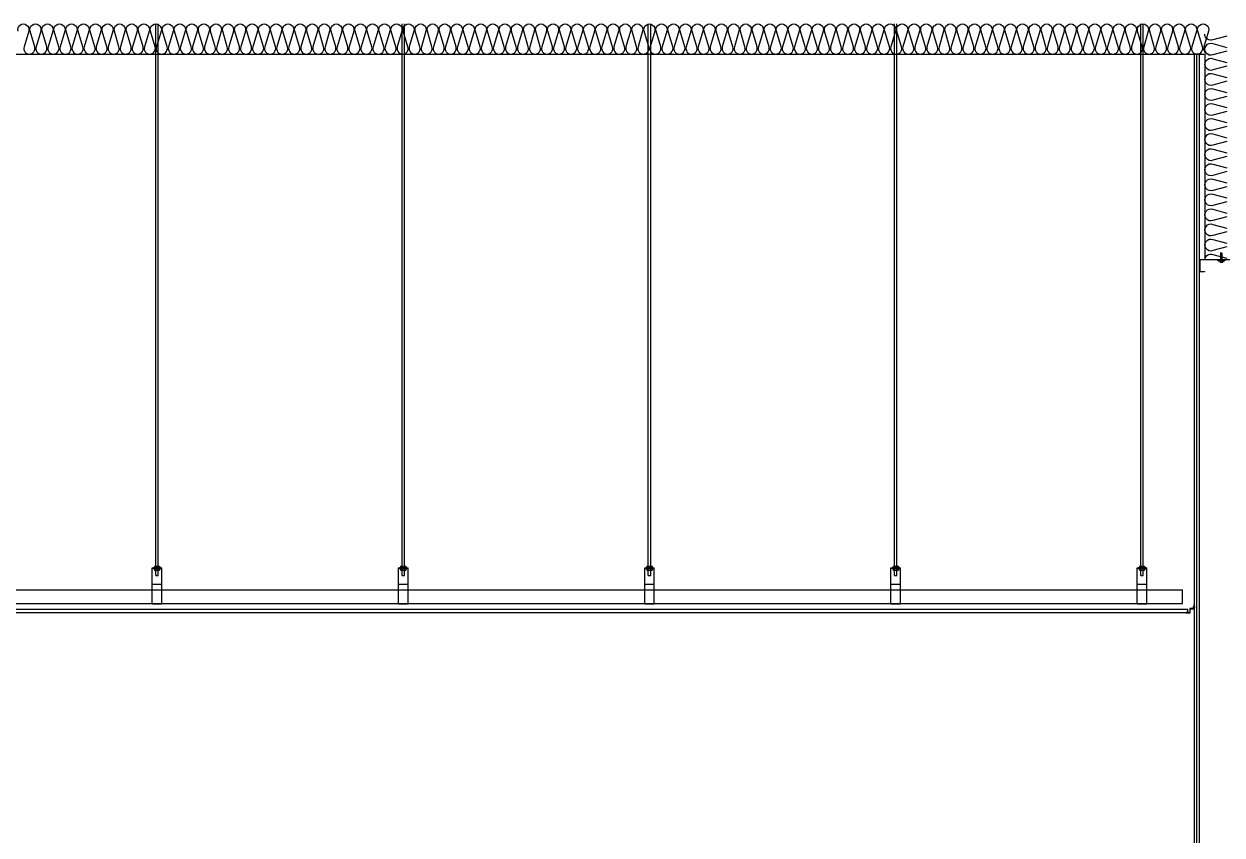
# Model space of a CAD drawing. Header units: millimetres. Extents: x 19868 to 801382, y -4805 to 85279.
# Drawn here: x 85862 to 90241, y 45066 to 48029 of the extents above; entities that cross this region are included whole.
import ezdxf

# ---------------------------------------------------------------- set-up
doc = ezdxf.new("R2010")
doc.units = ezdxf.units.MM
doc.header["$LTSCALE"] = 250
for name, color, linetype in [('8입면선', 8, 'Continuous'), ('A-CEIL', 8, 'Continuous'), ('A-CEIL_EL', 8, 'Continuous'), ('A-WALL-D', 7, 'Continuous'), ('GAGAM-DT', 7, 'Continuous'), ('ISL', 251, 'Continuous'), ('MO-S', 3, 'Continuous'), ('입면', 7, 'Continuous')]:
    doc.layers.add(name, color=color, linetype=linetype)

# ---------------------------------------------------------------- blocks, each defined once
blk = doc.blocks.new('A$C7fa20b73')
at = {"layer": '8입면선', "color": 8}
for p, q in [((10, 0), (9.4, 5790)), ((190, 0), (189.4, 5040))]:
    blk.add_line(p, q, dxfattribs=at)
at = {"layer": 'A-WALL-D'}
for p, q in [((-0.6, 5790), (0, 0)), ((19.4, 5790), (-0.6, 5790)), ((20, 0), (19.4, 5790)), ((180, 0), (179.4, 5040)), ((199.4, 5040), (179.4, 5040)), ((199.4, 5040), (200, 0)), ((200, 0), (0, 0))]:
    blk.add_line(p, q, dxfattribs=at)
at = {"layer": 'GAGAM-DT', "color": 8}
for p, q in [((97.1, 5034.2), (97.1, 5065.6)), ((102.1, 5060.1), (97.1, 5065.6)), ((102.1, 5034.2), (102.1, 5060.1)), ((104.6, 5034.2), (94.6, 5034.2)), ((94.6, 5034.2), (94.6, 5030.7)), ((103.1, 5029.2), (96.1, 5029.2)), ((97.1, 5034.2), (97.1, 5029.2)), ((102.1, 5034.2), (102.1, 5029.2)), ((104.6, 5034.2), (104.6, 5030.7)), ((95.2, 5.8), (95.2, 9.3)), ((105.1, 5.8), (95.2, 5.8)), ((103.6, 10.8), (96.7, 10.8)), ((97.6, 5.8), (97.6, 10.8)), ((97.6, 5.8), (97.6, -25.6)), ((102.6, 5.8), (102.6, 10.8)), ((102.6, 5.8), (102.6, -20.1)), ((105.1, 5.8), (105.1, 9.3)), ((97.6, -25.6), (102.6, -20.1))]:
    blk.add_line(p, q, dxfattribs=at)
for centre, start, end in [((96.1, 5030.7), 180, 270), ((103.1, 5030.7), 270, 0), ((96.7, 9.3), 90, 180), ((103.6, 9.3), 0, 90)]:
    blk.add_arc(centre, 1.51, start, end, dxfattribs=at)
at = {"layer": '입면', "color": 6}
for p, q in [((19.4, 4995), (19.4, 5040)), ((19.4, 5040), (84.8, 5040)), ((84.2, 5038.8), (20.6, 5038.8)), ((20.6, 5038.8), (20.6, 4996.2)), ((89.2, 5033), (84.2, 5038.8)), ((84.8, 5040), (89.8, 5034.2)), ((109.1, 5034.2), (114.1, 5040)), ((114.7, 5038.8), (109.7, 5033)), ((114.1, 5040), (179.4, 5040)), ((178.2, 5038.8), (114.7, 5038.8)), ((178.2, 4996.2), (178.2, 5038.8)), ((179.4, 5040), (179.4, 4995)), ((37.3, 4995), (19.4, 4995)), ((20.6, 4996.2), (37.3, 4996.2)), ((37.3, 4996.2), (37.3, 4995)), ((109.7, 5033), (89.2, 5033)), ((89.8, 5034.2), (109.1, 5034.2)), ((161.6, 4995), (161.6, 4996.2)), ((161.6, 4996.2), (178.2, 4996.2)), ((179.4, 4995), (161.6, 4995)), ((37.8, 45), (20, 45)), ((20, 45), (20, 0)), ((21.2, 1.2), (21.2, 43.8)), ((21.2, 43.8), (37.8, 43.8)), ((37.8, 43.8), (37.8, 45)), ((180, 45), (162.2, 45)), ((162.2, 45), (162.2, 43.8)), ((162.2, 43.8), (178.8, 43.8)), ((178.8, 43.8), (178.8, 1.2)), ((180, 0), (180, 45)), ((20, 0), (85.3, 0)), ((84.8, 1.2), (21.2, 1.2)), ((89.8, 7), (84.8, 1.2)), ((85.3, 0), (90.3, 5.8)), ((110.2, 7), (89.8, 7)), ((90.3, 5.8), (109.7, 5.8)), ((109.7, 5.8), (114.7, 0)), ((115.2, 1.2), (110.2, 7)), ((114.7, 0), (180, 0)), ((178.8, 1.2), (115.2, 1.2))]:
    blk.add_line(p, q, dxfattribs=at)

msp = doc.modelspace()

# ---------------------------------------------------------------- linework, layer by layer
at = {"layer": 'A-CEIL'}
for p, q in [((81360.9, 45890.9, 0), (90116.3, 45890.9, 0)), ((81360.9, 45878.9, 0), (90116.3, 45878.9, 0))]:
    msp.add_line(p, q, dxfattribs=at)
at = {"layer": 'A-CEIL_EL'}
for p, q in [((86344.2, 46014.7), (86344.2, 48028.9, 0)), ((86353.2, 46014.7), (86353.2, 48028.9, 0)), ((87244.2, 46014.7), (87244.2, 48028.9, 0)), ((87253.2, 46014.7), (87253.2, 48028.9, 0)), ((88144.2, 46014.7), (88144.2, 48028.9, 0)), ((88153.2, 46014.7), (88153.2, 48028.9, 0)), ((89044.2, 46014.7), (89044.2, 48028.9, 0)), ((89053.2, 46014.7), (89053.2, 48028.9, 0)), ((89944.2, 46014.7), (89944.2, 48028.9, 0)), ((89953.2, 46014.7), (89953.2, 48028.9, 0)), ((86331.2, 45910.7), (86331.2, 46041.9)), ((86331.2, 46041.9), (86366.2, 46041.9)), ((86331.2, 46040.7), (86366.2, 46040.7)), ((86335.2, 46043.4), (86362.2, 46043.4)), ((86335.2, 46043.4), (86335.2, 46041.9)), ((86335.2, 46040.7), (86335.2, 46039.2)), ((86335.2, 46039.2), (86362.2, 46039.2)), ((86339.2, 46048.4), (86358.2, 46048.4)), ((86339.2, 46048.4), (86339.2, 46043.4)), ((86339.2, 46039.2), (86339.2, 46034.2)), ((86339.2, 46034.2), (86358.2, 46034.2)), ((86344.2, 46014.7), (86344.2, 46034.2)), ((86353.2, 46014.7), (86353.2, 46034.2)), ((86358.2, 46048.4), (86358.2, 46043.4)), ((86358.2, 46039.2), (86358.2, 46034.2)), ((86362.2, 46043.4), (86362.2, 46041.9)), ((86362.2, 46040.7), (86362.2, 46039.2)), ((86366.2, 45910.7), (86366.2, 46041.9)), ((87231.2, 45910.7), (87231.2, 46041.9)), ((87231.2, 46041.9), (87266.2, 46041.9)), ((87231.2, 46040.7), (87266.2, 46040.7)), ((87235.2, 46043.4), (87262.2, 46043.4)), ((87235.2, 46043.4), (87235.2, 46041.9)), ((87235.2, 46040.7), (87235.2, 46039.2)), ((87235.2, 46039.2), (87262.2, 46039.2)), ((87239.2, 46048.4), (87258.2, 46048.4)), ((87239.2, 46048.4), (87239.2, 46043.4)), ((87239.2, 46039.2), (87239.2, 46034.2)), ((87239.2, 46034.2), (87258.2, 46034.2)), ((87244.2, 46014.7), (87244.2, 46034.2)), ((87253.2, 46014.7), (87253.2, 46034.2)), ((87258.2, 46048.4), (87258.2, 46043.4)), ((87258.2, 46039.2), (87258.2, 46034.2)), ((87262.2, 46043.4), (87262.2, 46041.9)), ((87262.2, 46040.7), (87262.2, 46039.2)), ((87266.2, 45910.7), (87266.2, 46041.9)), ((88131.2, 45910.7), (88131.2, 46041.9)), ((88131.2, 46041.9), (88166.2, 46041.9)), ((88131.2, 46040.7), (88166.2, 46040.7)), ((88135.2, 46043.4), (88162.2, 46043.4)), ((88135.2, 46043.4), (88135.2, 46041.9)), ((88135.2, 46040.7), (88135.2, 46039.2)), ((88135.2, 46039.2), (88162.2, 46039.2)), ((88139.2, 46048.4), (88158.2, 46048.4)), ((88139.2, 46048.4), (88139.2, 46043.4)), ((88139.2, 46039.2), (88139.2, 46034.2)), ((88139.2, 46034.2), (88158.2, 46034.2)), ((88144.2, 46014.7), (88144.2, 46034.2)), ((88153.2, 46014.7), (88153.2, 46034.2)), ((88158.2, 46048.4), (88158.2, 46043.4)), ((88158.2, 46039.2), (88158.2, 46034.2)), ((88162.2, 46043.4), (88162.2, 46041.9)), ((88162.2, 46040.7), (88162.2, 46039.2)), ((88166.2, 45910.7), (88166.2, 46041.9)), ((89031.2, 45910.7), (89031.2, 46041.9)), ((89031.2, 46041.9), (89066.2, 46041.9)), ((89031.2, 46040.7), (89066.2, 46040.7)), ((89035.2, 46043.4), (89062.2, 46043.4)), ((89035.2, 46043.4), (89035.2, 46041.9)), ((89035.2, 46040.7), (89035.2, 46039.2)), ((89035.2, 46039.2), (89062.2, 46039.2)), ((89039.2, 46048.4), (89058.2, 46048.4)), ((89039.2, 46048.4), (89039.2, 46043.4)), ((89039.2, 46039.2), (89039.2, 46034.2)), ((89039.2, 46034.2), (89058.2, 46034.2)), ((89044.2, 46014.7), (89044.2, 46034.2)), ((89053.2, 46014.7), (89053.2, 46034.2)), ((89058.2, 46048.4), (89058.2, 46043.4)), ((89058.2, 46039.2), (89058.2, 46034.2)), ((89062.2, 46043.4), (89062.2, 46041.9)), ((89062.2, 46040.7), (89062.2, 46039.2)), ((89066.2, 45910.7), (89066.2, 46041.9)), ((89931.2, 45910.7), (89931.2, 46041.9)), ((89931.2, 46041.9), (89966.2, 46041.9)), ((89931.2, 46040.7), (89966.2, 46040.7)), ((89935.2, 46043.4), (89962.2, 46043.4)), ((89935.2, 46043.4), (89935.2, 46041.9)), ((89935.2, 46040.7), (89935.2, 46039.2)), ((89935.2, 46039.2), (89962.2, 46039.2)), ((89939.2, 46048.4), (89958.2, 46048.4)), ((89939.2, 46048.4), (89939.2, 46043.4)), ((89939.2, 46039.2), (89939.2, 46034.2)), ((89939.2, 46034.2), (89958.2, 46034.2)), ((89944.2, 46014.7), (89944.2, 46034.2)), ((89953.2, 46014.7), (89953.2, 46034.2)), ((89958.2, 46048.4), (89958.2, 46043.4)), ((89958.2, 46039.2), (89958.2, 46034.2)), ((89962.2, 46043.4), (89962.2, 46041.9)), ((89962.2, 46040.7), (89962.2, 46039.2)), ((89966.2, 45910.7), (89966.2, 46041.9)), ((86331.2, 45982.4), (86366.2, 45982.4)), ((87231.2, 45982.4), (87266.2, 45982.4)), ((88131.2, 45982.4), (88166.2, 45982.4)), ((89031.2, 45982.4), (89066.2, 45982.4)), ((89931.2, 45982.4), (89966.2, 45982.4)), ((81380.8, 45961.9), (90096.4, 45961.9)), ((86331.2, 45961.9), (86366.2, 45961.9)), ((87231.2, 45961.9), (87266.2, 45961.9)), ((88131.2, 45961.9), (88166.2, 45961.9)), ((89031.2, 45961.9), (89066.2, 45961.9)), ((89931.2, 45961.9), (89966.2, 45961.9)), ((90096.4, 45911.9), (90096.4, 45961.9)), ((81380.8, 45911.9), (90096.4, 45911.9)), ((86331.2, 45911.9), (86366.2, 45911.9)), ((86331.2, 45910.7), (86366.2, 45910.7)), ((87231.2, 45911.9), (87266.2, 45911.9)), ((87231.2, 45910.7), (87266.2, 45910.7)), ((88131.2, 45911.9), (88166.2, 45911.9)), ((88131.2, 45910.7), (88166.2, 45910.7)), ((89031.2, 45911.9), (89066.2, 45911.9)), ((89031.2, 45910.7), (89066.2, 45910.7)), ((89931.2, 45911.9), (89966.2, 45911.9)), ((89931.2, 45910.7), (89966.2, 45910.7))]:
    msp.add_line(p, q, dxfattribs=at)
for centre in [(86348.7, 46026.3), (87248.7, 46026.3), (88148.7, 46026.3), (89048.7, 46026.3), (89948.7, 46026.3)]:
    msp.add_arc(centre, 12.4, 248.715, 291.285, dxfattribs=at)
at = {"layer": 'ISL'}
msp.add_line((90116.3, 45878.9), (90116.3, 45890.9, 0), dxfattribs=at)
for points in [[(85840.8, 48002.3, -1.372593), (85879.7, 48002.3), (85862.8, 47945.6, 0.509267), (85882.2, 47918.9, 0.509267), (85901.7, 47945.6), (85884.8, 48002.3, -1.372593), (85923.7, 48002.3), (85906.8, 47945.6, 0.509267), (85926.2, 47918.9, 0.509267), (85945.7, 47945.6), (85928.8, 48002.3, -1.372593), (85967.7, 48002.3), (85950.8, 47945.6, 0.509267), (85970.2, 47918.9, 0.509267), (85989.7, 47945.6), (85972.8, 48002.3, -1.372593), (86011.7, 48002.3), (85994.8, 47945.6, 0.509267), (86014.2, 47918.9, 0.509267), (86033.7, 47945.6), (86016.8, 48002.3, -1.372593), (86055.7, 48002.3), (86038.8, 47945.6, 0.509267), (86058.2, 47918.9, 0.509267), (86077.7, 47945.6), (86060.8, 48002.3, -1.372593), (86099.7, 48002.3), (86082.8, 47945.6, 0.509267), (86102.2, 47918.9, 0.509267), (86121.7, 47945.6), (86104.8, 48002.3, -1.372593), (86143.7, 48002.3), (86126.8, 47945.6, 0.509267), (86146.2, 47918.9, 0.509267), (86165.7, 47945.6), (86148.8, 48002.3, -1.372593), (86187.7, 48002.3), (86170.8, 47945.6, 0.509267), (86190.2, 47918.9, 0.509267), (86209.7, 47945.6), (86192.8, 48002.3, -1.372593), (86231.7, 48002.3), (86214.8, 47945.6, 0.509267), (86234.2, 47918.9, 0.509267), (86253.7, 47945.6), (86236.8, 48002.3, -1.372593), (86275.7, 48002.3), (86258.8, 47945.6, 0.509267), (86278.2, 47918.9, 0.509267), (86297.7, 47945.6), (86280.8, 48002.3, -1.372593), (86319.7, 48002.3), (86302.8, 47945.6, 0.509267), (86322.2, 47918.9, 0.509267), (86341.7, 47945.6), (86324.8, 48002.3, -1.372593), (86363.7, 48002.3), (86346.8, 47945.6, 0.509267), (86366.2, 47918.9, 0.509267), (86385.7, 47945.6), (86368.8, 48002.3, -1.372593), (86407.7, 48002.3), (86390.8, 47945.6, 0.509267), (86410.2, 47918.9, 0.509267), (86429.7, 47945.6), (86412.8, 48002.3, -1.372593), (86451.7, 48002.3), (86434.8, 47945.6, 0.509267), (86454.2, 47918.9, 0.509267), (86473.7, 47945.6), (86456.8, 48002.3, -1.372593), (86495.7, 48002.3), (86478.8, 47945.6, 0.509267), (86498.2, 47918.9, 0.509267), (86517.7, 47945.6), (86500.8, 48002.3, -1.372593), (86539.7, 48002.3), (86522.8, 47945.6, 0.509267), (86542.2, 47918.9, 0.509267), (86561.7, 47945.6), (86544.8, 48002.3, -1.372593), (86583.7, 48002.3), (86566.8, 47945.6, 0.509267), (86586.2, 47918.9, 0.509267), (86605.7, 47945.6), (86588.8, 48002.3, -1.372593), (86627.7, 48002.3), (86610.8, 47945.6, 0.509267), (86630.2, 47918.9, 0.509267), (86649.7, 47945.6), (86632.8, 48002.3, -1.372593), (86671.7, 48002.3), (86654.8, 47945.6, 0.509267), (86674.2, 47918.9, 0.509267), (86693.7, 47945.6), (86676.8, 48002.3, -1.372593), (86715.7, 48002.3), (86698.8, 47945.6, 0.509267), (86718.2, 47918.9, 0.509267), (86737.7, 47945.6), (86720.8, 48002.3, -1.372593), (86759.7, 48002.3), (86742.8, 47945.6, 0.509267), (86762.2, 47918.9, 0.509267), (86781.7, 47945.6), (86764.8, 48002.3, -1.372593), (86803.7, 48002.3), (86786.8, 47945.6, 0.509267), (86806.2, 47918.9, 0.509267), (86825.7, 47945.6), (86808.8, 48002.3, -1.372593), (86847.7, 48002.3), (86830.8, 47945.6, 0.509267), (86850.2, 47918.9, 0.509267), (86869.7, 47945.6), (86852.8, 48002.3, -1.372593), (86891.7, 48002.3), (86874.8, 47945.6, 0.509267), (86894.2, 47918.9, 0.509267), (86913.7, 47945.6), (86896.8, 48002.3, -1.372593), (86935.7, 48002.3), (86918.8, 47945.6, 0.509267), (86938.2, 47918.9, 0.509267), (86957.7, 47945.6), (86940.8, 48002.3, -1.372593), (86979.7, 48002.3), (86962.8, 47945.6, 0.509267), (86982.2, 47918.9, 0.509267), (87001.7, 47945.6), (86984.8, 48002.3, -1.372593), (87023.7, 48002.3), (87006.8, 47945.6, 0.509267), (87026.2, 47918.9, 0.509267), (87045.7, 47945.6), (87028.8, 48002.3, -1.372593), (87067.7, 48002.3), (87050.8, 47945.6, 0.509267), (87070.2, 47918.9, 0.509267), (87089.7, 47945.6), (87072.8, 48002.3, -1.372593), (87111.7, 48002.3), (87094.8, 47945.6, 0.509267), (87114.2, 47918.9, 0.509267), (87133.7, 47945.6), (87116.8, 48002.3, -1.372593), (87155.7, 48002.3), (87138.8, 47945.6, 0.509267), (87158.2, 47918.9, 0.509267), (87177.7, 47945.6), (87160.8, 48002.3, -1.372593), (87199.7, 48002.3), (87182.8, 47945.6, 0.509267), (87202.2, 47918.9, 0.509267), (87221.7, 47945.6), (87204.8, 48002.3, -1.372593), (87243.7, 48002.3), (87226.8, 47945.6, 0.509267), (87246.2, 47918.9, 0.509267), (87265.7, 47945.6), (87248.8, 48002.3, -1.372593), (87287.7, 48002.3), (87270.8, 47945.6, 0.509267), (87290.2, 47918.9, 0.509267), (87309.7, 47945.6), (87292.8, 48002.3, -1.372593), (87331.7, 48002.3), (87314.8, 47945.6, 0.509267), (87334.2, 47918.9, 0.509267), (87353.7, 47945.6), (87336.8, 48002.3, -1.372593), (87375.7, 48002.3), (87358.8, 47945.6, 0.509267), (87378.2, 47918.9, 0.509267), (87397.7, 47945.6), (87380.8, 48002.3, -1.372593), (87419.7, 48002.3), (87402.8, 47945.6, 0.509267), (87422.2, 47918.9, 0.509267), (87441.7, 47945.6), (87424.8, 48002.3, -1.372593), (87463.7, 48002.3), (87446.8, 47945.6, 0.509267), (87466.2, 47918.9, 0.509267), (87485.7, 47945.6), (87468.8, 48002.3, -1.372593), (87507.7, 48002.3), (87490.8, 47945.6, 0.509267), (87510.2, 47918.9, 0.509267), (87529.7, 47945.6), (87512.8, 48002.3, -1.372593), (87551.7, 48002.3), (87534.8, 47945.6, 0.509267), (87554.2, 47918.9, 0.509267), (87573.7, 47945.6), (87556.8, 48002.3, -1.372593), (87595.7, 48002.3), (87578.8, 47945.6, 0.509267), (87598.2, 47918.9, 0.509267), (87617.7, 47945.6), (87600.8, 48002.3, -1.372593), (87639.7, 48002.3), (87622.8, 47945.6, 0.509267), (87642.2, 47918.9, 0.509267), (87661.7, 47945.6), (87644.8, 48002.3, -1.372593), (87683.7, 48002.3), (87666.8, 47945.6, 0.509267), (87686.2, 47918.9, 0.509267), (87705.7, 47945.6), (87688.8, 48002.3, -1.372593), (87727.7, 48002.3), (87710.8, 47945.6, 0.509267), (87730.2, 47918.9, 0.509267), (87749.7, 47945.6), (87732.8, 48002.3, -1.372593), (87771.7, 48002.3), (87754.8, 47945.6, 0.509267), (87774.2, 47918.9, 0.509267), (87793.7, 47945.6), (87776.8, 48002.3, -1.372593), (87815.7, 48002.3), (87798.8, 47945.6, 0.509267), (87818.2, 47918.9, 0.509267), (87837.7, 47945.6), (87820.8, 48002.3, -1.372593), (87859.7, 48002.3), (87842.8, 47945.6, 0.509267), (87862.2, 47918.9, 0.509267), (87881.7, 47945.6), (87864.8, 48002.3, -1.372593), (87903.7, 48002.3), (87886.8, 47945.6, 0.509267), (87906.2, 47918.9, 0.509267), (87925.7, 47945.6), (87908.8, 48002.3, -1.372593), (87947.7, 48002.3), (87930.8, 47945.6, 0.509267), (87950.2, 47918.9, 0.509267), (87969.7, 47945.6), (87952.8, 48002.3, -1.372593), (87991.7, 48002.3), (87974.8, 47945.6, 0.509267), (87994.2, 47918.9, 0.509267), (88013.7, 47945.6), (87996.8, 48002.3, -1.372593), (88035.7, 48002.3), (88018.8, 47945.6, 0.509267), (88038.2, 47918.9, 0.509267), (88057.7, 47945.6), (88040.8, 48002.3, -1.372593), (88079.7, 48002.3), (88062.8, 47945.6, 0.509267), (88082.2, 47918.9, 0.509267), (88101.7, 47945.6), (88084.8, 48002.3, -1.372593), (88123.7, 48002.3), (88106.8, 47945.6, 0.509267), (88126.2, 47918.9, 0.509267), (88145.7, 47945.6), (88128.8, 48002.3, -1.372593), (88167.7, 48002.3), (88150.8, 47945.6, 0.509267), (88170.2, 47918.9, 0.509267), (88189.7, 47945.6), (88172.8, 48002.3, -1.372593), (88211.7, 48002.3), (88194.8, 47945.6, 0.509267), (88214.2, 47918.9, 0.509267), (88233.7, 47945.6), (88216.8, 48002.3, -1.372593), (88255.7, 48002.3), (88238.8, 47945.6, 0.509267), (88258.2, 47918.9, 0.509267), (88277.7, 47945.6), (88260.8, 48002.3, -1.372593), (88299.7, 48002.3), (88282.8, 47945.6, 0.509267), (88302.2, 47918.9, 0.509267), (88321.7, 47945.6), (88304.8, 48002.3, -1.372593), (88343.7, 48002.3), (88326.8, 47945.6, 0.509267), (88346.2, 47918.9, 0.509267), (88365.7, 47945.6), (88348.8, 48002.3, -1.372593), (88387.7, 48002.3), (88370.8, 47945.6, 0.509267), (88390.2, 47918.9, 0.509267), (88409.7, 47945.6), (88392.8, 48002.3, -1.372593), (88431.7, 48002.3), (88414.8, 47945.6, 0.509267), (88434.2, 47918.9, 0.509267), (88453.7, 47945.6), (88436.8, 48002.3, -1.372593), (88475.7, 48002.3), (88458.8, 47945.6, 0.509267), (88478.2, 47918.9, 0.509267), (88497.7, 47945.6), (88480.8, 48002.3, -1.372593), (88519.7, 48002.3), (88502.8, 47945.6, 0.509267), (88522.2, 47918.9, 0.509267), (88541.7, 47945.6), (88524.8, 48002.3, -1.372593), (88563.7, 48002.3), (88546.8, 47945.6, 0.509267), (88566.2, 47918.9, 0.509267), (88585.7, 47945.6), (88568.8, 48002.3, -1.372593), (88607.7, 48002.3), (88590.8, 47945.6, 0.509267), (88610.2, 47918.9, 0.509267), (88629.7, 47945.6), (88612.8, 48002.3, -1.372593), (88651.7, 48002.3), (88634.8, 47945.6, 0.509267), (88654.2, 47918.9, 0.509267), (88673.7, 47945.6), (88656.8, 48002.3, -1.372593), (88695.7, 48002.3), (88678.8, 47945.6, 0.509267), (88698.2, 47918.9, 0.509267), (88717.7, 47945.6), (88700.8, 48002.3, -1.372593), (88739.7, 48002.3), (88722.8, 47945.6, 0.509267), (88742.2, 47918.9, 0.509267), (88761.7, 47945.6), (88744.8, 48002.3, -1.372593), (88783.7, 48002.3), (88766.8, 47945.6, 0.509267), (88786.2, 47918.9, 0.509267), (88805.7, 47945.6), (88788.8, 48002.3, -1.372593), (88827.7, 48002.3), (88810.8, 47945.6, 0.509267), (88830.2, 47918.9, 0.509267), (88849.7, 47945.6), (88832.8, 48002.3, -1.372593), (88871.7, 48002.3), (88854.8, 47945.6, 0.509267), (88874.2, 47918.9, 0.509267), (88893.7, 47945.6), (88876.8, 48002.3, -1.372593), (88915.7, 48002.3), (88898.8, 47945.6, 0.509267), (88918.2, 47918.9, 0.509267), (88937.7, 47945.6), (88920.8, 48002.3, -1.372593), (88959.7, 48002.3), (88942.8, 47945.6, 0.509267), (88962.2, 47918.9, 0.509267), (88981.7, 47945.6), (88964.8, 48002.3, -1.372593), (89003.7, 48002.3), (88986.8, 47945.6, 0.509267), (89006.2, 47918.9, 0.509267), (89025.7, 47945.6), (89008.8, 48002.3, -1.372593), (89047.7, 48002.3), (89030.8, 47945.6, 0.509267), (89050.2, 47918.9, 0.509267), (89069.7, 47945.6), (89052.8, 48002.3, -1.372593), (89091.7, 48002.3), (89074.8, 47945.6, 0.509267), (89094.2, 47918.9, 0.509267), (89113.7, 47945.6), (89096.8, 48002.3, -1.372593), (89135.7, 48002.3), (89118.8, 47945.6, 0.509267), (89138.2, 47918.9, 0.509267), (89157.7, 47945.6), (89140.8, 48002.3, -1.372593), (89179.7, 48002.3), (89162.8, 47945.6, 0.509267), (89182.2, 47918.9, 0.509267), (89201.7, 47945.6), (89184.8, 48002.3, -1.372593), (89223.7, 48002.3), (89206.8, 47945.6, 0.509267), (89226.2, 47918.9, 0.509267), (89245.7, 47945.6), (89228.8, 48002.3, -1.372593), (89267.7, 48002.3), (89250.8, 47945.6, 0.509267), (89270.2, 47918.9, 0.509267), (89289.7, 47945.6), (89272.8, 48002.3, -1.372593), (89311.7, 48002.3), (89294.8, 47945.6, 0.509267), (89314.2, 47918.9, 0.509267), (89333.7, 47945.6), (89316.8, 48002.3, -1.372593), (89355.7, 48002.3), (89338.8, 47945.6, 0.509267), (89358.2, 47918.9, 0.509267), (89377.7, 47945.6), (89360.8, 48002.3, -1.372593), (89399.7, 48002.3), (89382.8, 47945.6, 0.509267), (89402.2, 47918.9, 0.509267), (89421.7, 47945.6), (89404.8, 48002.3, -1.372593), (89443.7, 48002.3), (89426.8, 47945.6, 0.509267), (89446.2, 47918.9, 0.509267), (89465.7, 47945.6), (89448.8, 48002.3, -1.372593), (89487.7, 48002.3), (89470.8, 47945.6, 0.509267), (89490.2, 47918.9, 0.509267), (89509.7, 47945.6), (89492.8, 48002.3, -1.372593), (89531.7, 48002.3), (89514.8, 47945.6, 0.509267), (89534.2, 47918.9, 0.509267), (89553.7, 47945.6), (89536.8, 48002.3, -1.372593), (89575.7, 48002.3), (89558.8, 47945.6, 0.509267), (89578.2, 47918.9, 0.509267), (89597.7, 47945.6), (89580.8, 48002.3, -1.372593), (89619.7, 48002.3), (89602.8, 47945.6, 0.509267), (89622.2, 47918.9, 0.509267), (89641.7, 47945.6), (89624.8, 48002.3, -1.372593), (89663.7, 48002.3), (89646.8, 47945.6, 0.509267), (89666.2, 47918.9, 0.509267), (89685.7, 47945.6), (89668.8, 48002.3, -1.372593), (89707.7, 48002.3), (89690.8, 47945.6, 0.509267), (89710.2, 47918.9, 0.509267), (89729.7, 47945.6), (89712.8, 48002.3, -1.372593), (89751.7, 48002.3), (89734.8, 47945.6, 0.509267), (89754.2, 47918.9, 0.509267), (89773.7, 47945.6), (89756.8, 48002.3, -1.372593), (89795.7, 48002.3), (89778.8, 47945.6, 0.509267), (89798.2, 47918.9, 0.509267), (89817.7, 47945.6), (89800.8, 48002.3, -1.372593), (89839.7, 48002.3), (89822.8, 47945.6, 0.509267), (89842.2, 47918.9, 0.509267), (89861.7, 47945.6), (89844.8, 48002.3, -1.372593), (89883.7, 48002.3), (89866.8, 47945.6, 0.509267), (89886.2, 47918.9, 0.509267), (89905.7, 47945.6), (89888.8, 48002.3, -1.372593), (89927.7, 48002.3), (89910.8, 47945.6, 0.509267), (89930.2, 47918.9, 0.509267), (89949.7, 47945.6), (89932.8, 48002.3, -1.372593), (89971.7, 48002.3), (89954.8, 47945.6, 0.509267), (89974.2, 47918.9, 0.509267), (89993.7, 47945.6), (89976.8, 48002.3, -1.372593), (90015.7, 48002.3), (89998.8, 47945.6, 0.509267), (90018.2, 47918.9, 0.509267), (90037.7, 47945.6), (90020.8, 48002.3, -1.372593), (90059.7, 48002.3), (90042.8, 47945.6, 0.509267), (90062.2, 47918.9, 0.509267), (90081.7, 47945.6), (90064.8, 48002.3, -1.372593), (90103.7, 48002.3), (90086.8, 47945.6, 0.509267), (90106.2, 47918.9, 0.509267), (90125.7, 47945.6), (90108.8, 48002.3, -1.372593), (90147.7, 48002.3), (90130.8, 47945.6, 0.509267), (90150.2, 47918.9, 0.509267), (90169.7, 47945.6), (90152.8, 48002.3, -1.372593), (90191.7, 48002.3), (90174.8, 47945.6, 0.509267), (90194.2, 47918.9)], [(90258.4, 47984.5), (90208, 47970.9, -0.524933), (90178.2, 47991.4)], [(90258.4, 47929.5), (90208, 47915.9, -1.449198), (90208, 47957), (90258.4, 47943.4, 0.524856)], [(90258.4, 47874.5), (90208, 47860.9, -1.449198), (90208, 47902), (90258.4, 47888.4, 0.524856)], [(90258.4, 47819.5), (90208, 47805.9, -1.449198), (90208, 47847), (90258.4, 47833.4, 0.524856)], [(90258.4, 47764.5), (90208, 47750.9, -1.449198), (90208, 47792), (90258.4, 47778.4, 0.524856)], [(90258.4, 47709.5), (90208, 47695.9, -1.449198), (90208, 47737), (90258.4, 47723.4, 0.524856)], [(90258.4, 47654.5), (90208, 47640.9, -1.449198), (90208, 47682), (90258.4, 47668.4, 0.524856)], [(90258.4, 47599.5), (90208, 47585.9, -1.449198), (90208, 47627), (90258.4, 47613.4, 0.524856)], [(90258.4, 47544.5), (90208, 47530.9, -1.449198), (90208, 47572), (90258.4, 47558.4, 0.524856)], [(90258.4, 47489.5), (90208, 47475.9, -1.449198), (90208, 47517), (90258.4, 47503.4, 0.524856)], [(90258.4, 47434.5), (90208, 47420.9, -1.449198), (90208, 47462), (90258.4, 47448.4, 0.524856)], [(90258.4, 47379.5), (90208, 47365.9, -1.449198), (90208, 47407), (90258.4, 47393.4, 0.524856)], [(90258.4, 47324.5), (90208, 47310.9, -1.449198), (90208, 47352), (90258.4, 47338.4, 0.524856)], [(90258.4, 47269.5), (90208, 47255.9, -1.449198), (90208, 47297), (90258.4, 47283.4, 0.524856)], [(90258.4, 47214.5), (90208, 47200.9, -1.449198), (90208, 47242), (90258.4, 47228.4, 0.524856)], [(90178.4, 47168.9, -0.489145), (90208, 47187), (90258.4, 47173.4, 0.524856)]]:
    msp.add_lwpolyline(points, format="xyb", dxfattribs=at)
msp.add_lwpolyline([(82098.2, 47918.9), (90178.2, 47918.9), (90178.2, 47168.9), (91098.2, 47168.9), (91098.2, 47918.9)], dxfattribs=at)
at = {"layer": 'MO-S'}
msp.add_line((90134.6, 45900.1), (90142.7, 45900.1), dxfattribs=at)
at = {"layer": 'MO-S', "elevation": 0}
msp.add_lwpolyline([(90139.4, 45907.7), (90138.2, 45907.7), (90138.2, 45893.9), (90123.2, 45893.9), (90123.2, 45878.9), (90109.4, 45878.9), (90109.4, 45877.7), (90124.4, 45877.7), (90124.4, 45892.7), (90139.4, 45892.7)], close=True, dxfattribs=at)

# ---------------------------------------------------------------- block references
at = {"layer": 'A-WALL-D'}
msp.add_blockref('A$C7fa20b73', (90139.4, 42128.9), dxfattribs=at)

doc.saveas('drawing.dxf')
